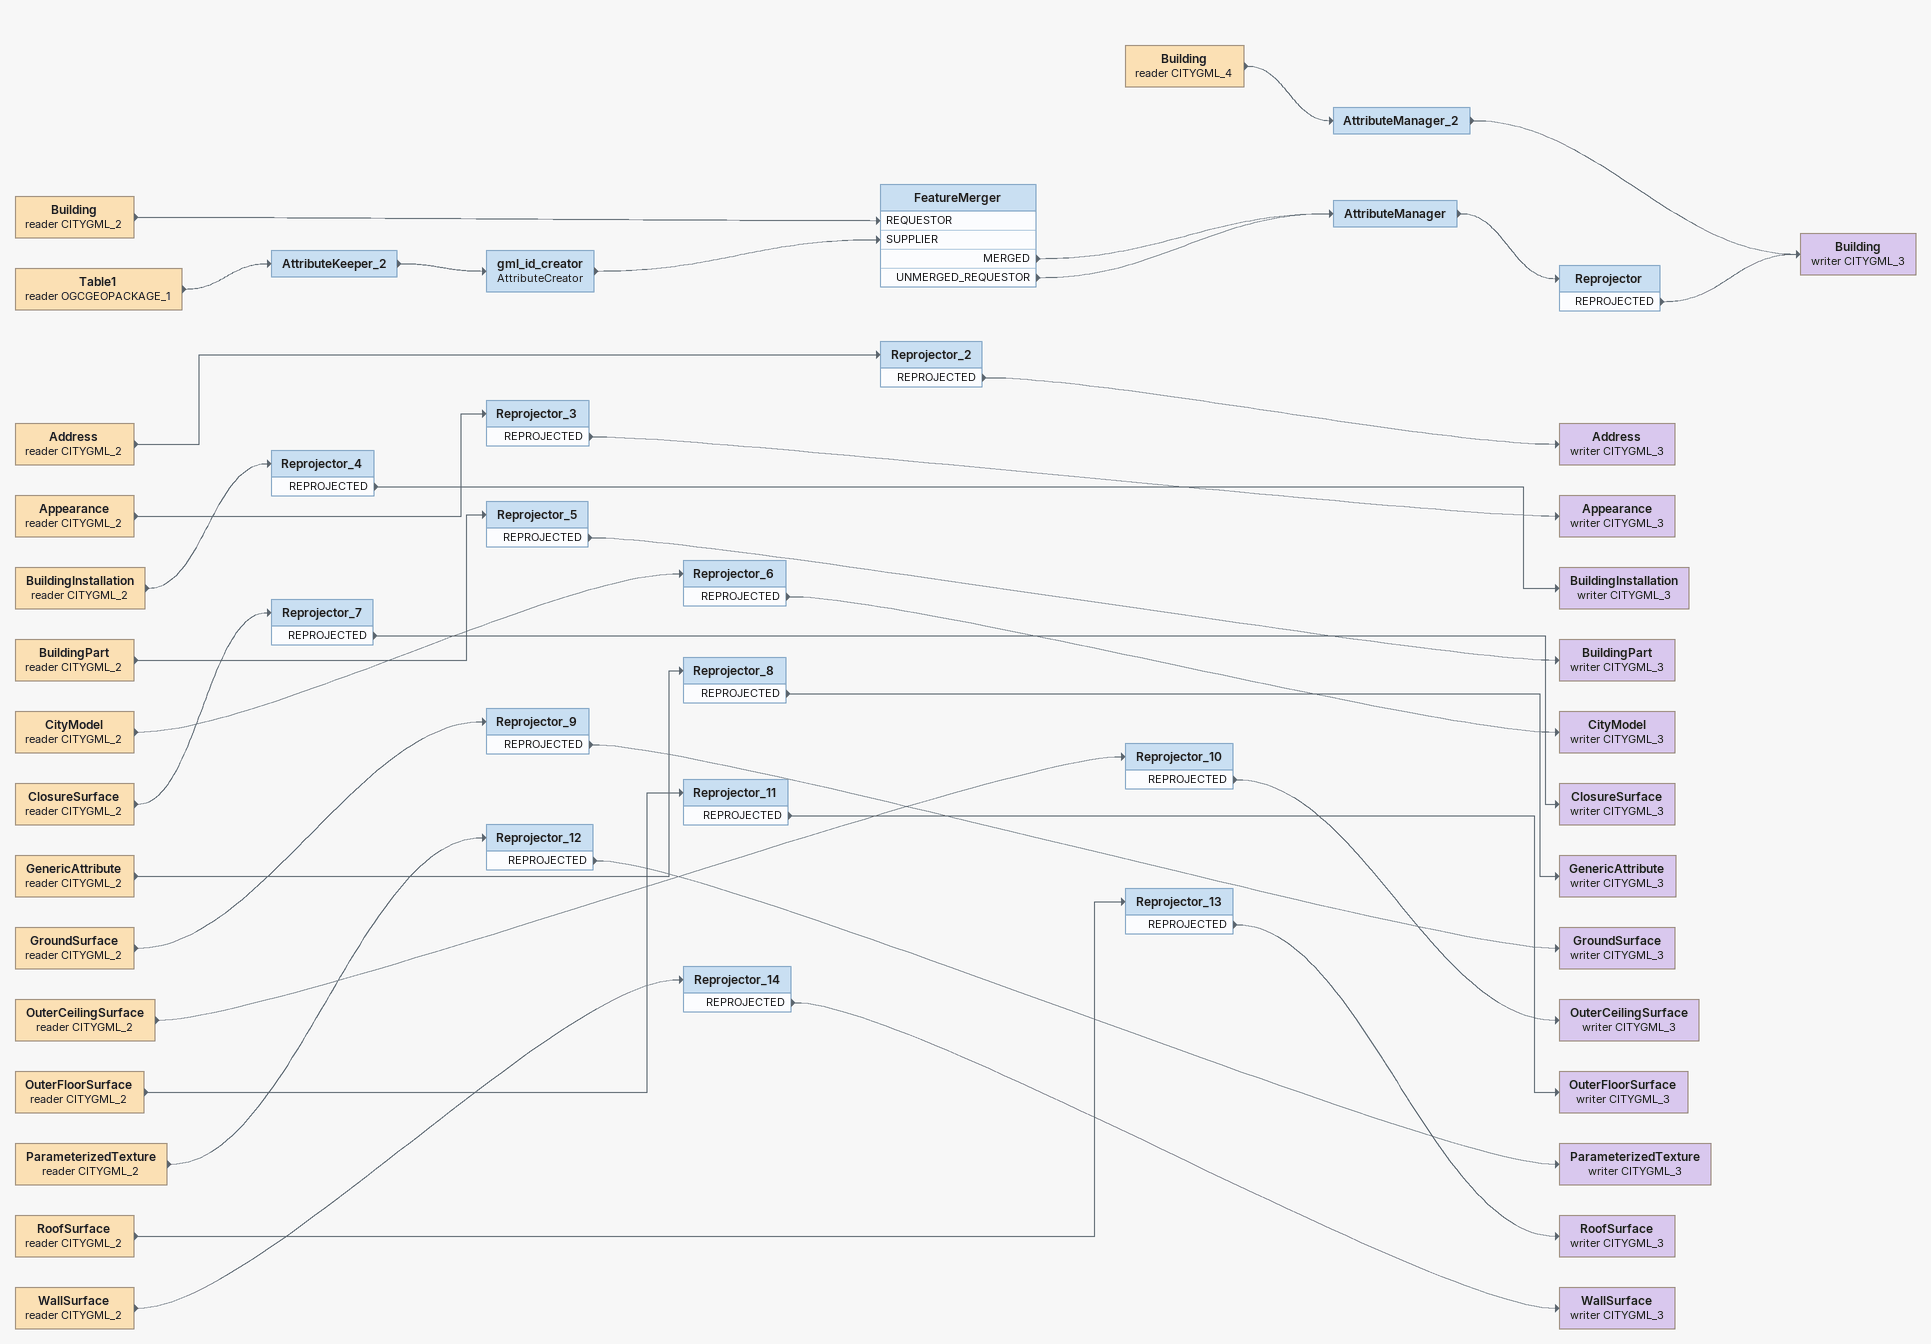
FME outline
GenericAttribute (reader CITYGML_2)
    -> Reprojector_8
Reprojector_8
    REPROJECTED -> GenericAttribute (writer CITYGML_3)
GenericAttribute (writer CITYGML_3)
OuterFloorSurface (reader CITYGML_2)
    -> Reprojector_11
Reprojector_11
    REPROJECTED -> OuterFloorSurface (writer CITYGML_3)
OuterFloorSurface (writer CITYGML_3)
ParameterizedTexture (reader CITYGML_2)
    -> Reprojector_12
Reprojector_12
    REPROJECTED -> ParameterizedTexture (writer CITYGML_3)
ParameterizedTexture (writer CITYGML_3)
RoofSurface (reader CITYGML_2)
    -> Reprojector_13
Reprojector_13
    REPROJECTED -> RoofSurface (writer CITYGML_3)
RoofSurface (writer CITYGML_3)
WallSurface (reader CITYGML_2)
    -> Reprojector_14
Reprojector_14
    REPROJECTED -> WallSurface (writer CITYGML_3)
WallSurface (writer CITYGML_3)
Building (reader CITYGML_2)
    -> FeatureMerger [REQUESTOR]
Table1 (reader OGCGEOPACKAGE_1)
    -> AttributeKeeper_2
AttributeKeeper_2
    -> gml_id_creator
gml_id_creator: AttributeCreator
    -> FeatureMerger [SUPPLIER]
FeatureMerger
    MERGED -> AttributeManager
    UNMERGED_REQUESTOR -> AttributeManager
AttributeManager
    -> Reprojector
Reprojector
    REPROJECTED -> Building (writer CITYGML_3)
Address (reader CITYGML_2)
    -> Reprojector_2
Reprojector_2
    REPROJECTED -> Address (writer CITYGML_3)
Address (writer CITYGML_3)
Appearance (reader CITYGML_2)
    -> Reprojector_3
Reprojector_3
    REPROJECTED -> Appearance (writer CITYGML_3)
Appearance (writer CITYGML_3)
BuildingInstallation (reader CITYGML_2)
    -> Reprojector_4
Reprojector_4
    REPROJECTED -> BuildingInstallation (writer CITYGML_3)
BuildingInstallation (writer CITYGML_3)
BuildingPart (reader CITYGML_2)
    -> Reprojector_5
Reprojector_5
    REPROJECTED -> BuildingPart (writer CITYGML_3)
BuildingPart (writer CITYGML_3)
CityModel (reader CITYGML_2)
    -> Reprojector_6
Reprojector_6
    REPROJECTED -> CityModel (writer CITYGML_3)
CityModel (writer CITYGML_3)
ClosureSurface (reader CITYGML_2)
    -> Reprojector_7
Reprojector_7
    REPROJECTED -> ClosureSurface (writer CITYGML_3)
ClosureSurface (writer CITYGML_3)
GroundSurface (reader CITYGML_2)
    -> Reprojector_9
Reprojector_9
    REPROJECTED -> GroundSurface (writer CITYGML_3)
GroundSurface (writer CITYGML_3)
OuterCeilingSurface (reader CITYGML_2)
    -> Reprojector_10
Reprojector_10
    REPROJECTED -> OuterCeilingSurface (writer CITYGML_3)
OuterCeilingSurface (writer CITYGML_3)
Building (reader CITYGML_4)
    -> AttributeManager_2
AttributeManager_2
    -> Building (writer CITYGML_3)
Building (writer CITYGML_3)
